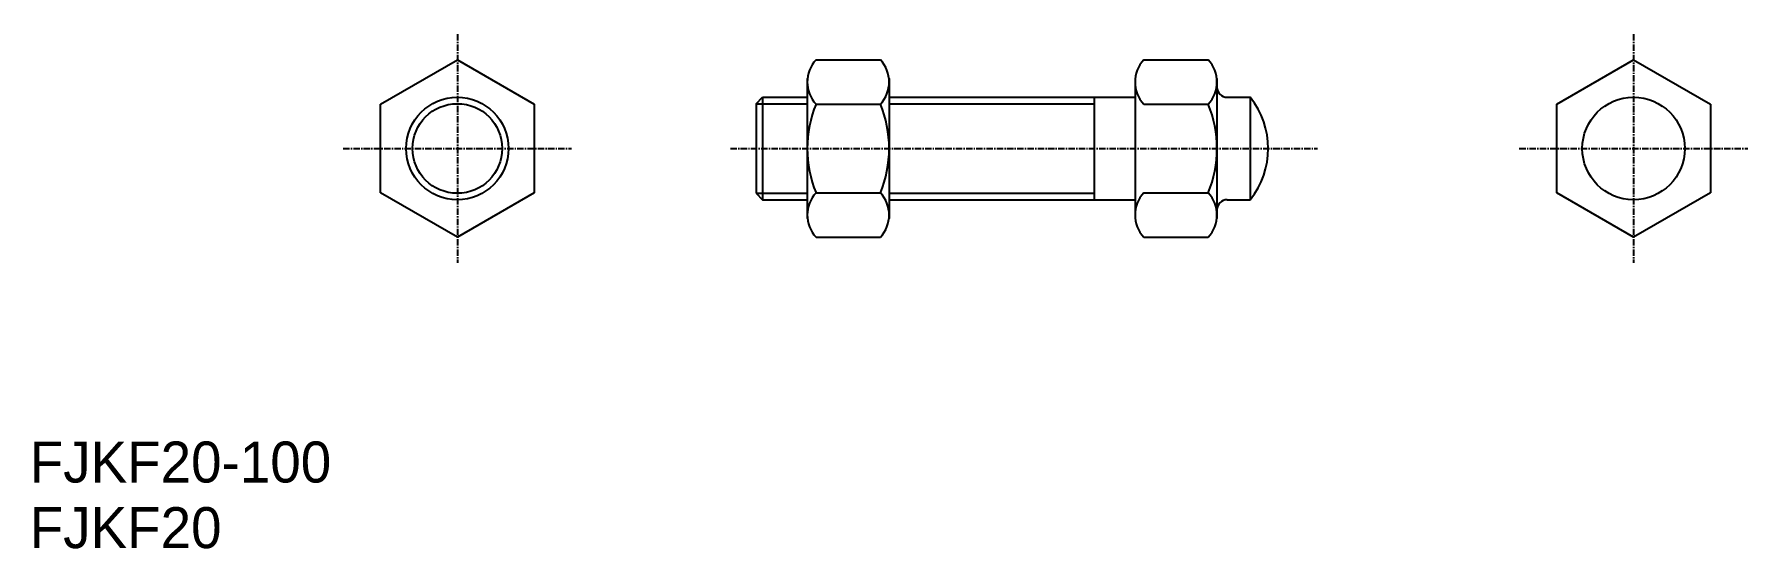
# Model space of a CAD drawing. Extents: x 5 to 339, y 0 to 100.
import ezdxf

# ---------------------------------------------------------------- set-up
doc = ezdxf.new("R2010")
doc.units = 0
doc.linetypes.add('CENTER', pattern=[2, 1.25, -0.25, 0.25, -0.25])
doc.layers.get('0').update_dxf_attribs({"linetype": 'CONTINUOUS'})
doc.layers.add('CENTER', color=1, linetype='CENTER')

msp = doc.modelspace()

# ---------------------------------------------------------------- linework, layer by layer
at = {"color": 7, "linetype": 'CONTINUOUS'}
for p, q in [((72.49, 86.67), (87.49, 95.31)), ((87.49, 95.31), (102.49, 86.67)), ((157.53, 95.31), (170.09, 95.31)), ((221.53, 95.31), (234.09, 95.31)), ((302.15, 86.67), (317.15, 95.31)), ((317.15, 95.31), (332.15, 86.67)), ((155.81, 91.66), (155.81, 64.35)), ((171.81, 91.66), (171.81, 64.36)), ((219.81, 91.66), (219.81, 64.35)), ((235.81, 91.66), (235.81, 64.36)), ((145.81, 86.76), (147.06, 88.01)), ((147.06, 88.01), (147.06, 68.01)), ((147.06, 88.01), (155.81, 88.01)), ((171.81, 88.01), (219.81, 88.01)), ((211.81, 88.01), (211.81, 68.01)), ((237.81, 88.01), (242.3, 88.01)), ((242.3, 88.01), (242.3, 68.01)), ((72.49, 69.35), (72.49, 86.67)), ((102.49, 86.67), (102.49, 69.35)), ((145.81, 86.76), (145.81, 69.26)), ((157.53, 86.67), (170.09, 86.67)), ((221.53, 86.67), (234.09, 86.67)), ((302.15, 69.35), (302.15, 86.67)), ((332.15, 86.67), (332.15, 69.35)), ((87.49, 60.71), (72.49, 69.35)), ((102.49, 69.35), (87.49, 60.71)), ((145.81, 69.26), (147.06, 68.01)), ((147.06, 68.01), (155.81, 68.01)), ((157.53, 69.35), (170.09, 69.35)), ((171.81, 68.01), (219.81, 68.01)), ((221.53, 69.35), (234.09, 69.35)), ((237.81, 68.01), (242.3, 68.01)), ((317.15, 60.71), (302.15, 69.35)), ((332.15, 69.35), (317.15, 60.71)), ((157.53, 60.71), (170.09, 60.71)), ((221.53, 60.71), (234.09, 60.71))]:
    msp.add_line(p, q, dxfattribs=at)
at = {"color": 3, "linetype": 'CONTINUOUS'}
for p, q in [((145.81, 86.76), (155.81, 86.76)), ((171.81, 86.76), (211.81, 86.76)), ((145.81, 69.26), (155.81, 69.26)), ((171.81, 69.26), (211.81, 69.26))]:
    msp.add_line(p, q, dxfattribs=at)
for p, q in [((102.49, 82.34), (102.49, 82.34)), ((102.49, 78.01), (102.49, 78.01))]:
    msp.add_line(p, q)
at = {"color": 7, "linetype": 'CONTINUOUS'}
for centre in [(87.49, 78.01), (317.15, 78.01)]:
    msp.add_circle(centre, 10, dxfattribs=at)
at = {"color": 3, "linetype": 'CONTINUOUS'}
msp.add_circle((87.49, 78.01), 8.75, dxfattribs=at)
at = {"color": 7, "linetype": 'CONTINUOUS'}
for centre, radius, start, end in [((162.11, 90.99), 6.3, 136.6769, 223.3231), ((165.51, 90.99), 6.3, 316.6769, 43.3231), ((226.11, 90.99), 6.3, 136.6769, 223.3231), ((229.51, 90.99), 6.3, 316.6769, 43.3231), ((237.81, 90.01), 2, 180, 270), ((229.81, 78.01), 16, 321.3178, 38.6822), ((178.52, 78.01), 22.71, 157.5879, 202.4121), ((149.1, 78.01), 22.71, 337.5879, 22.4121), ((213.1, 78.01), 22.71, 337.5879, 22.4121), ((162.11, 65.03), 6.3, 136.677, 223.3231), ((165.51, 65.03), 6.3, 316.6769, 43.323), ((226.11, 65.03), 6.3, 136.677, 223.3231), ((229.51, 65.03), 6.3, 316.6769, 43.323), ((237.81, 66.01), 2, 90, 180)]:
    msp.add_arc(centre, radius, start, end, dxfattribs=at)
at = {"layer": 'CENTER', "color": 1, "linetype": 'CENTER'}
for p, q in [((87.49, 100.31), (87.49, 55.71)), ((317.15, 100.31), (317.15, 55.71)), ((65.19, 78.01), (109.79, 78.01)), ((140.81, 78.01), (255.41, 78.01)), ((294.85, 78.01), (339.45, 78.01))]:
    msp.add_line(p, q, dxfattribs=at)

# ---------------------------------------------------------------- texts
at = {"color": 7, "linetype": 'CONTINUOUS'}
for s, p in [('FJKF20-100', (4, 12.81)), ('FJKF20', (4, 0))]:
    msp.add_text(s, height=8, dxfattribs=at).set_placement(p)

doc.saveas('drawing.dxf')
